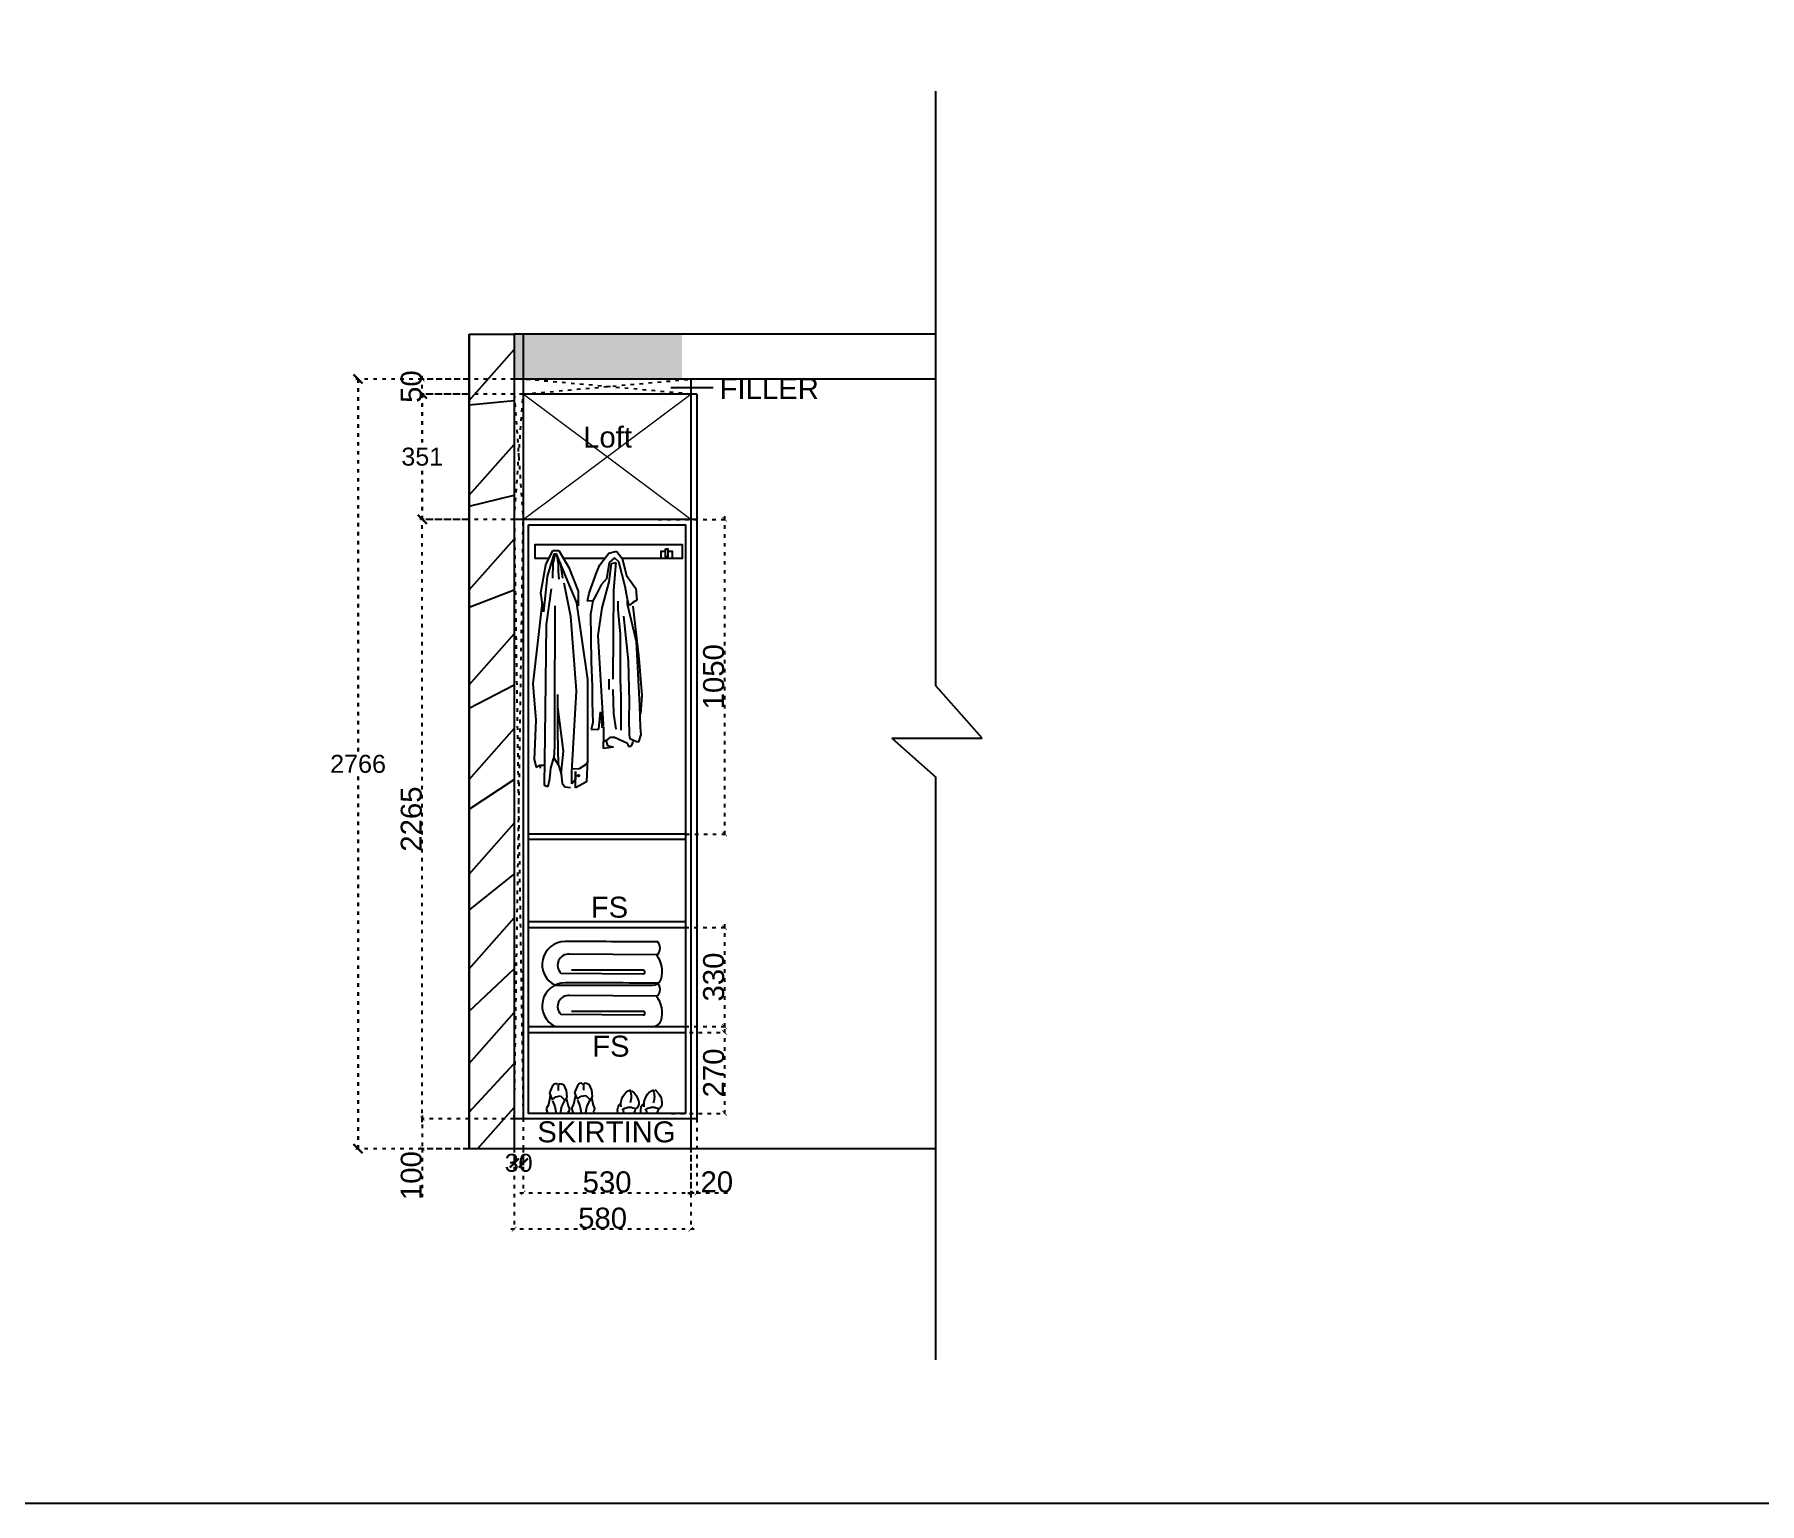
# Model space of a CAD drawing. Header units: millimetres. Extents: x 220712 to 1505573, y -354410 to 241923.
# Drawn here: x 247955 to 253713, y 105454 to 110356 of the extents above; entities that cross this region are included whole.
import ezdxf

# ---------------------------------------------------------------- set-up
doc = ezdxf.new("R2010")
doc.units = ezdxf.units.MM
doc.header["$MEASUREMENT"] = 0
doc.linetypes.add('ACAD_ISO03W100', pattern=[30, 12, -18])
doc.layers.add('Walls', color=253, linetype='Continuous')
doc.styles.get("Standard").update_dxf_attribs({"font": 'arial.ttf'})
doc.dimstyles.new('ISO-25', dxfattribs={"dimtxt": 70, "dimasz": 15, "dimexe": 1.25, "dimexo": 0.625, "dimtad": 1, "dimdec": 0, "dimtxsty": 'Standard', "dimblk": 'ARCHTICK', "dimcen": 0, "dimdle": 11, "dimclrd": 1, "dimclre": 1, "dimclrt": 1, "dimadec": 0, "dimazin": 0, "dimtfac": 1, "dimtdec": 0, "dimtmove": 0, "dimatfit": 3, "dimfxl": 1, "dimarcsym": 0})
doc.dimstyles.get("Standard").update_dxf_attribs({"dimtxt": 60, "dimasz": 30, "dimexe": 7.75, "dimexo": 8.13, "dimgap": 0.63, "dimtad": 0, "dimtih": 1, "dimtoh": 1, "dimdec": 0, "dimzin": 0, "dimtxsty": 'Standard', "dimblk": 'OBLIQUE', "dimcen": 2.25, "dimclrd": 1, "dimclre": 1, "dimclrt": 1, "dimadec": 0, "dimazin": 0, "dimtfac": 1, "dimtdec": 0, "dimtofl": 0, "dimtmove": 0, "dimatfit": 3, "dimfxl": 1, "dimtolj": 1, "dimtzin": 0, "dimlwd": 30, "dimarcsym": 0})

# ---------------------------------------------------------------- blocks, each defined once
blk = doc.blocks.new('_ArchTick')
at = {"color": 0, "linetype": 'ByBlock', "const_width": 0.15}
blk.add_lwpolyline([(-0.5, -0.5), (0.5, 0.5)], dxfattribs=at)
blk = doc.blocks.new('*D1153')
at = {"color": 1, "linetype": 'ACAD_ISO03W100', "lineweight": -2, "transparency": 16777216}
for p, q in [((249249.7996245876, 106749.1189186574), (249249.7996245876, 106638.118918717)), ((249556.0620857714, 106738.1189186574), (249248.5496245876, 106738.1189186574)), ((249556.0620857714, 106638.118918717), (249248.5496245876, 106638.118918717)), ((249249.7996245876, 106638.118918717), (249249.7996245876, 106474.0380865205))]:
    blk.add_line(p, q, dxfattribs=at)
at = {"layer": 'Defpoints', "color": 0, "linetype": 'ACAD_ISO03W100', "transparency": 16777216}
for p in [(249556.6870857714, 106738.1189186574), (249249.7996245876, 106638.118918717), (249556.6870857714, 106638.118918717)]:
    blk.add_point(p, dxfattribs=at)
at = {"color": 1, "linetype": 'ACAD_ISO03W100', "lineweight": -2, "transparency": 16777216, "xscale": 15, "yscale": 15, "zscale": 15}
for p, rotation in [((249249.7996245876, 106738.1189186574), 90), ((249249.7996245876, 106638.118918717), 270)]:
    blk.add_blockref('_ArchTick', p, dxfattribs=dict(at, rotation=rotation))
at = {"color": 1, "linetype": 'ACAD_ISO03W100', "transparency": 16777216, "insert": (249213.434515447, 106548.5785026186), "char_height": 70, "attachment_point": 5, "rotation": 90}
blk.add_mtext('100', dxfattribs=at)
blk = doc.blocks.new('*D1154')
at = {"color": 1, "linetype": 'ACAD_ISO03W100', "lineweight": -2, "transparency": 16777216}
for p, q in [((249586.0620857714, 108738.1189186574), (249248.549626495, 108738.1189186574)), ((249249.799626495, 106727.1189186574), (249249.799626495, 108749.1189186574)), ((249556.0620857714, 106738.1189186574), (249248.549626495, 106738.1189186574))]:
    blk.add_line(p, q, dxfattribs=at)
at = {"layer": 'Defpoints', "color": 0, "linetype": 'ACAD_ISO03W100', "transparency": 16777216}
for p in [(249249.799626495, 108738.1189186574), (249586.6870857714, 108738.1189186574), (249556.6870857714, 106738.1189186574)]:
    blk.add_point(p, dxfattribs=at)
at = {"color": 1, "linetype": 'ACAD_ISO03W100', "lineweight": -2, "transparency": 16777216, "xscale": 15, "yscale": 15, "zscale": 15}
for p, rotation in [((249249.799626495, 108738.1189186574), 90), ((249249.799626495, 106738.1189186574), 270)]:
    blk.add_blockref('_ArchTick', p, dxfattribs=dict(at, rotation=rotation))
at = {"color": 1, "linetype": 'ACAD_ISO03W100', "transparency": 16777216, "insert": (249213.4345173545, 107738.1189186573), "char_height": 70, "attachment_point": 5, "rotation": 90}
blk.add_mtext('2265', dxfattribs=at)
blk = doc.blocks.new('*D1141')
at = {"color": 1, "linetype": 'ACAD_ISO03W100', "lineweight": -2, "transparency": 16777216}
for p, q in [((249556.0620860098, 109206.1189186574), (249248.5496286401, 109206.1189186574)), ((249249.7996286401, 109145.1189186574), (249249.7996286401, 109217.1189186574)), ((249556.0620860098, 109156.1189186574), (249248.5496286401, 109156.1189186574))]:
    blk.add_line(p, q, dxfattribs=at)
at = {"layer": 'Defpoints', "color": 0, "linetype": 'ACAD_ISO03W100', "transparency": 16777216}
for p in [(249249.7996286401, 109206.1189186574), (249556.6870860098, 109206.1189186574), (249556.6870860098, 109156.1189186574)]:
    blk.add_point(p, dxfattribs=at)
at = {"color": 1, "linetype": 'ACAD_ISO03W100', "lineweight": -2, "transparency": 16777216, "xscale": 15, "yscale": 15, "zscale": 15}
for p, rotation in [((249249.7996286401, 109206.1189186574), 90), ((249249.7996286401, 109156.1189186574), 270)]:
    blk.add_blockref('_ArchTick', p, dxfattribs=dict(at, rotation=rotation))
at = {"color": 1, "linetype": 'ACAD_ISO03W100', "transparency": 16777216, "insert": (249213.4345194996, 109181.1189186573), "char_height": 70, "attachment_point": 5, "rotation": 90}
blk.add_mtext('50', dxfattribs=at)
blk = doc.blocks.new('*D1142')
at = {"color": 1, "linetype": 'ACAD_ISO03W100', "lineweight": -2, "transparency": 16777216}
for p, q in [((250146.6870855329, 106737.4939187765), (250146.6870855329, 106489.5897153616)), ((249586.6870857713, 106637.4939187169), (249586.6870857713, 106489.5897153616)), ((249575.6870857713, 106490.8397153616), (250157.6870855329, 106490.8397153616))]:
    blk.add_line(p, q, dxfattribs=at)
at = {"layer": 'Defpoints', "color": 0, "linetype": 'ACAD_ISO03W100', "transparency": 16777216}
for p in [(250146.6870855329, 106738.1189187765), (249586.6870857713, 106638.1189187169), (250146.6870855329, 106490.8397153616)]:
    blk.add_point(p, dxfattribs=at)
at = {"color": 1, "linetype": 'ACAD_ISO03W100', "lineweight": -2, "transparency": 16777216, "xscale": 15, "yscale": 15, "zscale": 15, "rotation": 180}
blk.add_blockref('_ArchTick', (249586.6870857713, 106490.8397153616), dxfattribs=at)
at = {"color": 1, "linetype": 'ACAD_ISO03W100', "lineweight": -2, "transparency": 16777216, "xscale": 15, "yscale": 15, "zscale": 15}
blk.add_blockref('_ArchTick', (250146.6870855329, 106490.8397153616), dxfattribs=at)
at = {"color": 1, "linetype": 'ACAD_ISO03W100', "transparency": 16777216, "insert": (249866.6870856521, 106527.2286989905), "char_height": 70, "attachment_point": 5}
blk.add_mtext('530', dxfattribs=at)
blk = doc.blocks.new('*D1143')
at = {"color": 1, "linetype": 'ACAD_ISO03W100', "lineweight": -2, "transparency": 16777216}
for p, q in [((250146.6870857713, 106737.4939186573), (250146.6870857713, 106489.5897153616)), ((250166.6870860097, 106737.4939186573), (250166.6870860097, 106489.5897153616)), ((250135.6870857713, 106490.8397153616), (250166.6870860097, 106490.8397153616)), ((250166.6870860097, 106490.8397153616), (250284.1649168419, 106490.8397153616))]:
    blk.add_line(p, q, dxfattribs=at)
at = {"layer": 'Defpoints', "color": 0, "linetype": 'ACAD_ISO03W100', "transparency": 16777216}
for p in [(250146.6870857713, 106738.1189186573), (250166.6870860097, 106738.1189186573), (250166.6870860097, 106490.8397153616)]:
    blk.add_point(p, dxfattribs=at)
at = {"color": 1, "linetype": 'ACAD_ISO03W100', "lineweight": -2, "transparency": 16777216, "xscale": 15, "yscale": 15, "zscale": 15, "rotation": 180}
blk.add_blockref('_ArchTick', (250146.6870857713, 106490.8397153616), dxfattribs=at)
at = {"color": 1, "linetype": 'ACAD_ISO03W100', "lineweight": -2, "transparency": 16777216, "xscale": 15, "yscale": 15, "zscale": 15}
blk.add_blockref('_ArchTick', (250166.6870860097, 106490.8397153616), dxfattribs=at)
at = {"color": 1, "linetype": 'ACAD_ISO03W100', "transparency": 16777216, "insert": (250232.9260014258, 106527.2048245021), "char_height": 70, "attachment_point": 5}
blk.add_mtext('20', dxfattribs=at)
blk = doc.blocks.new('*D1144')
at = {"color": 1, "linetype": 'ACAD_ISO03W100', "lineweight": -2, "transparency": 16777216}
for p, q in [((249556.6870857713, 106637.4939187169), (249556.6870857713, 106368.6256160736)), ((250146.6870855329, 106637.4939187169), (250146.6870855329, 106368.6256160736)), ((250157.6870855329, 106369.8756160736), (249545.6870857713, 106369.8756160736))]:
    blk.add_line(p, q, dxfattribs=at)
at = {"layer": 'Defpoints', "color": 0, "linetype": 'ACAD_ISO03W100', "transparency": 16777216}
for p in [(249556.6870857713, 106638.1189187169), (250146.6870855329, 106638.1189187169), (249556.6870857713, 106369.8756160736)]:
    blk.add_point(p, dxfattribs=at)
at = {"color": 1, "linetype": 'ACAD_ISO03W100', "lineweight": -2, "transparency": 16777216, "xscale": 15, "yscale": 15, "zscale": 15, "rotation": 180}
blk.add_blockref('_ArchTick', (249556.6870857713, 106369.8756160736), dxfattribs=at)
at = {"color": 1, "linetype": 'ACAD_ISO03W100', "lineweight": -2, "transparency": 16777216, "xscale": 15, "yscale": 15, "zscale": 15}
blk.add_blockref('_ArchTick', (250146.6870855329, 106369.8756160736), dxfattribs=at)
at = {"color": 1, "linetype": 'ACAD_ISO03W100', "transparency": 16777216, "insert": (249851.6870856521, 106406.2407252141), "char_height": 70, "attachment_point": 5}
blk.add_mtext('580', dxfattribs=at)
blk = doc.blocks.new('*D1145')
at = {"color": 1, "linetype": 'ACAD_ISO03W100', "lineweight": -2, "transparency": 16777216}
for p, q in [((250037.4654144286, 108738.1189186574), (250260.2153805756, 108738.1189186574)), ((250258.9653805756, 108749.1189186574), (250258.9653805756, 107677.1189186574)), ((250129.312085533, 107688.1189186574), (250260.2153805756, 107688.1189186574))]:
    blk.add_line(p, q, dxfattribs=at)
at = {"layer": 'Defpoints', "color": 0, "linetype": 'ACAD_ISO03W100', "transparency": 16777216}
for p in [(250036.8404144286, 108738.1189186574), (250128.687085533, 107688.1189186574), (250258.9653805756, 107688.1189186574)]:
    blk.add_point(p, dxfattribs=at)
at = {"color": 1, "linetype": 'ACAD_ISO03W100', "lineweight": -2, "transparency": 16777216, "xscale": 15, "yscale": 15, "zscale": 15}
for p, rotation in [((250258.9653805756, 108738.1189186574), 90), ((250258.9653805756, 107688.1189186574), 270)]:
    blk.add_blockref('_ArchTick', p, dxfattribs=dict(at, rotation=rotation))
at = {"color": 1, "linetype": 'ACAD_ISO03W100', "transparency": 16777216, "insert": (250222.600271435, 108213.1189186573), "char_height": 70, "attachment_point": 5, "rotation": 90}
blk.add_mtext('1050', dxfattribs=at)
blk = doc.blocks.new('*D1155')
at = {"color": 1, "linetype": 'ACAD_ISO03W100', "lineweight": -2, "transparency": 16777216}
for p, q in [((250258.9653796212, 107387.2155031562), (250258.9653796212, 107034.9243953825)), ((250037.4654144286, 107376.2155031562), (250260.2153796212, 107376.2155031562)), ((250037.4654144286, 107045.9243953825), (250260.2153796212, 107045.9243953825))]:
    blk.add_line(p, q, dxfattribs=at)
at = {"layer": 'Defpoints', "color": 0, "linetype": 'ACAD_ISO03W100', "transparency": 16777216}
for p in [(250036.8404144286, 107376.2155031562), (250036.8404144286, 107045.9243953825), (250258.9653796212, 107045.9243953825)]:
    blk.add_point(p, dxfattribs=at)
at = {"color": 1, "linetype": 'ACAD_ISO03W100', "lineweight": -2, "transparency": 16777216, "xscale": 15, "yscale": 15, "zscale": 15}
for p, rotation in [((250258.9653796212, 107376.2155031562), 90), ((250258.9653796212, 107045.9243953825), 270)]:
    blk.add_blockref('_ArchTick', p, dxfattribs=dict(at, rotation=rotation))
at = {"color": 1, "linetype": 'ACAD_ISO03W100', "transparency": 16777216, "insert": (250222.5763959922, 107211.0699492693), "char_height": 70, "attachment_point": 5, "rotation": 90}
blk.add_mtext('330', dxfattribs=at)
blk = doc.blocks.new('*D1156')
at = {"color": 1, "linetype": 'ACAD_ISO03W100', "lineweight": -2, "transparency": 16777216}
for p, q in [((250081.8685320853, 107025.9243969918), (250260.2153805749, 107025.9243969918)), ((250258.9653805749, 107036.9243969918), (250258.9653805749, 106745.1189187766)), ((250081.8685320853, 106756.1189187766), (250260.2153805749, 106756.1189187766))]:
    blk.add_line(p, q, dxfattribs=at)
at = {"layer": 'Defpoints', "color": 0, "linetype": 'ACAD_ISO03W100', "transparency": 16777216}
for p in [(250081.2435320853, 107025.9243969918), (250081.2435320853, 106756.1189187766), (250258.9653805749, 106756.1189187766)]:
    blk.add_point(p, dxfattribs=at)
at = {"color": 1, "linetype": 'ACAD_ISO03W100', "lineweight": -2, "transparency": 16777216, "xscale": 15, "yscale": 15, "zscale": 15}
for p, rotation in [((250258.9653805749, 107025.9243969918), 90), ((250258.9653805749, 106756.1189187766), 270)]:
    blk.add_blockref('_ArchTick', p, dxfattribs=dict(at, rotation=rotation))
at = {"color": 1, "linetype": 'ACAD_ISO03W100', "transparency": 16777216, "insert": (250222.6002714343, 106891.0216578841), "char_height": 70, "attachment_point": 5, "rotation": 90}
blk.add_mtext('270', dxfattribs=at)
blk = doc.blocks.new('_Oblique')
at = {"color": 0, "linetype": 'ByBlock', "lineweight": -2}
blk.add_line((-0.5, -0.5), (0.5, 0.5), dxfattribs=at)
blk = doc.blocks.new('*D1147')
at = {"layer": 'Defpoints', "color": 0, "linetype": 'ACAD_ISO03W100', "transparency": 16777216}
for p in [(249406.6870857715, 109206.1189186574), (249035.4795361528, 106638.118918717), (249406.6870857715, 106638.118918717)]:
    blk.add_point(p, dxfattribs=at)
at = {"layer": 'Walls', "color": 1, "linetype": 'ACAD_ISO03W100', "lineweight": -2, "transparency": 16777216}
for p, q in [((249398.5570857715, 109206.1189186574), (249027.7295361528, 109206.1189186574)), ((249398.5570857715, 106638.118918717), (249027.7295361528, 106638.118918717))]:
    blk.add_line(p, q, dxfattribs=at)
at = {"layer": 'Walls', "color": 1, "linetype": 'ACAD_ISO03W100', "lineweight": 30, "transparency": 16777216}
for p, q in [((249035.4795361528, 109206.1189186574), (249035.4795361528, 107953.3832979505)), ((249035.4795361528, 106638.118918717), (249035.4795361528, 107890.8545394239))]:
    blk.add_line(p, q, dxfattribs=at)
at = {"layer": 'Walls', "color": 1, "linetype": 'ACAD_ISO03W100', "lineweight": 30, "transparency": 16777216, "xscale": 30, "yscale": 30, "zscale": 30}
for p, rotation in [((249035.4795361528, 109206.1189186574), 90), ((249035.4795361528, 106638.118918717), 270)]:
    blk.add_blockref('_Oblique', p, dxfattribs=dict(at, rotation=rotation))
at = {"layer": 'Walls', "color": 1, "linetype": 'ACAD_ISO03W100', "transparency": 16777216, "insert": (249035.4795361528, 107922.1189186871), "char_height": 60, "attachment_point": 5}
blk.add_mtext('\\A1;2766', dxfattribs=at)
blk = doc.blocks.new('*D1149')
at = {"layer": 'Defpoints', "color": 0, "linetype": 'ACAD_ISO03W100', "transparency": 16777216}
for p in [(249249.799628641, 109156.1189186574), (249402.3058561331, 109156.1189186574), (249402.3058561331, 108738.1189186574)]:
    blk.add_point(p, dxfattribs=at)
at = {"layer": 'Walls', "color": 1, "linetype": 'ACAD_ISO03W100', "lineweight": -2, "transparency": 16777216}
for p, q in [((249394.175856133, 109156.1189186574), (249242.049628641, 109156.1189186574)), ((249394.175856133, 108738.1189186574), (249242.049628641, 108738.1189186574))]:
    blk.add_line(p, q, dxfattribs=at)
at = {"layer": 'Walls', "color": 1, "linetype": 'ACAD_ISO03W100', "lineweight": 30, "transparency": 16777216}
for p, q in [((249249.799628641, 109156.1189186574), (249249.799628641, 108978.4037617679)), ((249249.799628641, 108738.1189186574), (249249.799628641, 108915.8340755469))]:
    blk.add_line(p, q, dxfattribs=at)
at = {"layer": 'Walls', "color": 1, "linetype": 'ACAD_ISO03W100', "lineweight": 30, "transparency": 16777216, "xscale": 30, "yscale": 30, "zscale": 30}
for p, rotation in [((249249.799628641, 109156.1189186574), 90), ((249249.799628641, 108738.1189186574), 270)]:
    blk.add_blockref('_Oblique', p, dxfattribs=dict(at, rotation=rotation))
at = {"layer": 'Walls', "color": 1, "linetype": 'ACAD_ISO03W100', "transparency": 16777216, "insert": (249249.799628641, 108947.1189186573), "char_height": 60, "attachment_point": 5}
blk.add_mtext('\\A1;351', dxfattribs=at)
blk = doc.blocks.new('*D1158')
at = {"layer": 'Defpoints', "color": 0, "linetype": 'ACAD_ISO03W100', "transparency": 16777216}
for p in [(249556.6870857713, 106838.1189185977), (249586.6870857713, 106838.1189185977), (249556.6870857713, 106590.839715302)]:
    blk.add_point(p, dxfattribs=at)
at = {"layer": 'Walls', "color": 1, "linetype": 'ACAD_ISO03W100', "lineweight": -2, "transparency": 16777216}
for p, q in [((249556.6870857713, 106829.9889185977), (249556.6870857713, 106583.089715302)), ((249586.6870857713, 106829.9889185977), (249586.6870857713, 106583.089715302))]:
    blk.add_line(p, q, dxfattribs=at)
at = {"layer": 'Walls', "color": 1, "linetype": 'ACAD_ISO03W100', "lineweight": 30, "transparency": 16777216}
blk.add_line((249586.6870857713, 106590.839715302), (249556.6870857713, 106590.839715302), dxfattribs=at)
at = {"layer": 'Walls', "color": 1, "linetype": 'ACAD_ISO03W100', "lineweight": 30, "transparency": 16777216, "xscale": 30, "yscale": 30, "zscale": 30, "rotation": 180}
blk.add_blockref('_Oblique', (249556.6870857713, 106590.839715302), dxfattribs=at)
at = {"layer": 'Walls', "color": 1, "linetype": 'ACAD_ISO03W100', "lineweight": 30, "transparency": 16777216, "xscale": 30, "yscale": 30, "zscale": 30}
blk.add_blockref('_Oblique', (249586.6870857713, 106590.839715302), dxfattribs=at)
at = {"layer": 'Walls', "color": 1, "linetype": 'ACAD_ISO03W100', "transparency": 16777216, "insert": (249571.6870857713, 106590.839715302), "char_height": 60, "attachment_point": 5}
blk.add_mtext('\\A1;30', dxfattribs=at)

msp = doc.modelspace()

# ---------------------------------------------------------------- hatches: boundary and pattern name
at = {"true_color": 0xc7c8ca}
h = msp.add_hatch(dxfattribs=at)
h.set_pattern_fill('ANSI32', color=9, scale=25)
h.set_pattern_definition([(45, (-1976289836.003138, -301606246.6783948), (-168.3798022700466, 168.3798022700466), []), (45, (-1976289723.749888, -301606246.6783948), (-168.3798022700466, 168.3798022700466), [])])
h.paths.add_polyline_path([(249556.6870857713, 109356.1189186574), (249406.6870857713, 109356.1189186574), (249406.6870857713, 106638.1189187169), (249556.6870857713, 106638.1189187169)])
at = {"layer": 'Walls', "linetype": 'ACAD_ISO03W100', "true_color": 0xc7c8ca}
h = msp.add_hatch(dxfattribs=at)
h.set_pattern_fill('AR-CONC', color=9, scale=10)
h.set_pattern_definition([(49.99999999999999, (-142260.9559616842, -2109.140800644353), (71.72601826007535, -6.275213498259511), [7.5, -82.5]), (355, (-142260.9559616842, -2109.140800644353), (-13.8751333613, 75.21921337000119), [6, -66]), (100.45144446, (-142254.9787935842, -2109.663735044349), (57.8508846727112, 68.94399909686294), [6.374019199999995, -70.11421119999993]), (46.18420000000001, (-142260.9559616842, -2089.140800644353), (106.7241330671572, -16.55192807930765), [11.25, -123.75]), (96.63563549, (-142252.0622871842, -2090.520131344354), (93.46619456742283, 97.41186007745505), [9.5610342, -105.171376]), (351.1841639899999, (-142260.9559616842, -2089.140800644353), (93.46619450547732, 97.41186002699902), [9, -99.0000001]), (21, (-142250.9559616842, -2094.140800644353), (59.69070521184616, -40.26188906653388), [7.5, -82.5]), (326.0000000000001, (-142250.9559616842, -2094.140800644353), (24.33153319215817, 72.5150045046853), [6, -66]), (71.45144474, (-142245.9817362842, -2097.495958044354), (84.02223767299711, 32.25311528063538), [6.374019000000001, -70.1142112]), (37.50000000000001, (-142260.9559616842, -2109.140800644353), (1.215985531729067, 33.28938538313115), [0, -65.19999999999999, 0, -67, 0, -66.25]), (7.499999999999999, (-142260.9559616842, -2109.140800644353), (26.30695374421486, 39.44117118823603), [0, -38.2, 0, -63.7, 0, -25.25]), (327.5, (-142283.2559616842, -2109.140800644353), (53.3822436172409, -2.255487173437976), [0, -25, 0, -78, 0, -103.5]), (317.5, (-142293.2559616842, -2109.140800644353), (58.31861693423862, 10.01049823323177), [0, -32.5, 0, -51.8, 0, -73.5])])
h.paths.add_polyline_path([(246588.8035453329, 109356.1189186573), (246028.8035453329, 109356.1189186573), (246028.8035453329, 109206.1189186573), (246588.8035453329, 109206.1189186573)])
h.paths.add_polyline_path([(250116.6870860097, 109356.1189186573), (249556.6870857713, 109356.1189186573), (249556.6870857713, 109206.1189186573), (250116.6870860097, 109206.1189186573)])

# ---------------------------------------------------------------- linework, layer by layer
at = {"color": 18, "true_color": 0x000000}
for p, q in [((250964.1952229974, 108182.3291257024), (250964.1952229974, 110166.9141811132)), ((249406.6870857714, 109356.1189186574), (249406.6870857713, 106638.1189187169)), ((249556.6870857713, 109356.1189186574), (249556.6870857713, 106638.1189187169)), ((250136.6870860097, 109356.1189186573), (249556.6870860097, 109356.1189186573)), ((250964.1952232358, 109356.1189186573), (249556.6870860097, 109356.1189186573)), ((249586.6870857713, 109356.1189186573), (249586.6870857713, 106738.1189186573)), ((250964.1952229974, 109206.1189186573), (249556.6870860097, 109206.1189186573)), ((250146.6870860095, 109206.1189186573), (250146.6870860097, 106638.1189187169)), ((250166.6870860097, 109156.1189186573), (249586.6870860097, 109156.1189186573)), ((250166.6870857837, 109156.1189186573), (250166.6870860097, 106738.1189187169)), ((250166.6870857713, 108738.1189186573), (249556.6870857713, 108738.1189186574)), ((249662.6311303613, 108586.3344225883), (249685.376258516, 108634.6358490586)), ((249688.9573458669, 108622.00555861), (249666.5626658437, 108547.9798811078)), ((249685.376258516, 108634.6358490586), (249705.2782429692, 108634.6358490586)), ((249693.2640160558, 108622.86632514), (249685.5530523297, 108590.1385848522)), ((249697.5706862447, 108623.7270917296), (249688.9573458669, 108622.00555861)), ((249697.5706862447, 108623.7270917296), (249703.9054509637, 108590.872191906)), ((249742.2390676973, 108515.302924037), (249697.5706862447, 108623.7270917296)), ((249705.2782429692, 108634.6358490586), (249739.3959471223, 108577.8106473684)), ((249709.8799883363, 108593.8485563397), (249717.8532821176, 108541.7202908397)), ((249842.5901674268, 108586.6220500469), (249872.0752536294, 108625.9095024467)), ((249874.0409399507, 108594.4795405269), (249864.2125779626, 108539.4770928025)), ((249872.0752536294, 108625.9095024467), (249897.6290136811, 108631.8026275039)), ((249891.732001209, 108610.1945214868), (249874.0409399507, 108594.4795405269)), ((249881.9036389825, 108590.5507953167), (249895.6633507249, 108594.4795405269)), ((249895.6633507249, 108594.4795405269), (249887.8006516931, 108502.1540058851)), ((249905.491712713, 108596.4439203739), (249891.732001209, 108610.1945214868)), ((249897.6290136811, 108631.8026275039), (249917.2857378957, 108607.2225529552)), ((249927.1141232488, 108513.9402415752), (249905.491712713, 108596.4439203739)), ((249917.2857378957, 108607.2225529552), (249931.0454727647, 108551.2633285522)), ((249645.5722898481, 108492.5728519559), (249662.6311303613, 108586.3344225883)), ((249666.5626658437, 108547.9798811078), (249654.5040079591, 108429.194501996)), ((249685.5530523297, 108590.1385848522), (249684.8189693925, 108542.4538978338)), ((249703.9054509637, 108590.872191906), (249703.9054509637, 108564.4622237682)), ((249703.9054509637, 108564.4622237682), (249705.3736633298, 108538.7858483195)), ((249739.3959471223, 108577.8106473684), (249770.6704839704, 108498.2553735971)), ((249807.208045387, 108492.3321499825), (249832.7617820737, 108563.0495786667)), ((249832.7617820737, 108563.0495786667), (249842.5901674268, 108586.6220500469)), ((249864.2125779626, 108539.4770928025), (249846.5215169427, 108519.8333666325)), ((249874.0409399507, 108529.6552369595), (249881.9036389825, 108590.5507953167)), ((249931.0454727647, 108551.2633285522), (249962.4962452886, 108508.0471309423)), ((249654.5040079591, 108429.194501996), (249645.5722898481, 108492.5728519559)), ((249680.3440057275, 108506.6632312536), (249663.1173483369, 108387.8778521419)), ((249745.8053640363, 108413.7007619143), (249723.4106840131, 108525.6000375152)), ((249770.6704839704, 108449.9539471269), (249742.2390676973, 108515.302924037)), ((249770.6704839704, 108498.2553735971), (249770.6704839704, 108449.9539471269)), ((249801.3110095498, 108464.8309189081), (249807.208045387, 108492.3321499825)), ((249830.7961188791, 108488.4034047723), (249819.0020705697, 108466.7952987552)), ((249846.5215169427, 108519.8333666325), (249830.7961188791, 108488.4034047723)), ((249850.4528430936, 108443.2228273153), (249874.0409399507, 108529.6552369595)), ((249887.8006516931, 108502.1540058851), (249885.8349653718, 108205.5336901546)), ((249934.9767989156, 108470.7240439653), (249927.1141232488, 108513.9402415752)), ((249962.4962452886, 108508.0471309423), (249966.4275948045, 108468.7596641779)), ((249650.0381490228, 108460.8836770058), (249618.3280111787, 108189.9022107124)), ((249692.4026867387, 108449.8528269529), (249690.6800047395, 108090.0536378026)), ((249763.6309830186, 108466.134083271), (249800.9307004449, 108203.6744320989)), ((249819.0020705697, 108466.7952987552), (249801.3110095498, 108464.8309189081)), ((249813.1050578592, 108433.4009570479), (249811.1393949029, 108421.6147213578)), ((249811.1393949029, 108421.6147213578), (249813.1050578592, 108264.4648830891)), ((249819.0020705697, 108466.7952987552), (249813.1050578592, 108433.4009570479)), ((249836.6931315896, 108350.8972926736), (249850.4528430936, 108443.2228273153)), ((249903.5260263917, 108437.3297022581), (249903.5260263917, 108464.8309189081)), ((249911.3887254235, 108354.8260379434), (249903.5260263917, 108437.3297022581)), ((249940.8738347528, 108451.0803177953), (249934.9767989156, 108470.7240439653)), ((249934.9767989156, 108455.0090630651), (249934.9767989156, 108466.7952987552)), ((249964.4619084832, 108329.2891867161), (249934.9767989156, 108455.0090630651)), ((249952.6678599355, 108460.9021736979), (249940.8738347528, 108451.0803177953)), ((249966.4275948045, 108468.7596641779), (249952.6678599355, 108460.9021736979)), ((249952.6678599355, 108449.1159380078), (249972.3246072766, 108274.2867389917)), ((249663.1173483369, 108387.8778521419), (249659.6720074651, 108102.1043261886)), ((249764.7546802995, 108165.8008340001), (249745.8053640363, 108413.7007619143)), ((249921.2170874116, 108415.7215963006), (249936.9424852369, 108266.4292485118)), ((249854.3841926095, 108054.2769625187), (249836.6931315896, 108350.8972926736)), ((249911.3887254235, 108262.5005033016), (249911.3887254235, 108354.8260379434)), ((249976.2559567926, 108117.136900723), (249964.4619084832, 108329.2891867161)), ((249813.1050578592, 108264.4648830891), (249817.0364073751, 108179.9968389273)), ((249911.3887254235, 108203.5693103075), (249911.3887254235, 108262.5005033016)), ((249936.9424852369, 108266.4292485118), (249940.8738347528, 108128.9231364131)), ((249972.3246072766, 108274.2867389917), (249982.1529695031, 108150.5312424302)), ((249618.3280111787, 108189.9022107124), (249628.6640101907, 108067.6737798452)), ((249800.9307004449, 108203.6744320989), (249800.9307004449, 107938.5592310429)), ((249872.1940402028, 108205.5336901546), (249872.1940402028, 108170.1749686003)), ((249913.3544117448, 108148.5668770075), (249911.3887254235, 108203.5693103075)), ((249702.7386857507, 108112.4334814548), (249702.7386857507, 108153.7501456738)), ((249702.7386857507, 108029.8001817465), (249702.7386857507, 108153.7501456738)), ((249749.2506817815, 107895.5210481286), (249764.7546802995, 108165.8008340001)), ((249817.0364073751, 108179.9968389273), (249817.0364073751, 108126.9587709904)), ((249885.8349653718, 108170.1749686003), (249887.8006516931, 108089.635684073)), ((249913.3544117448, 108034.6332363486), (249913.3544117448, 108148.5668770075)), ((249982.1529695031, 108150.5312424302), (249978.2216199872, 108089.635684073)), ((251118.449293041, 108007.6825090647), (250964.1952229974, 108182.3291262388)), ((249659.6720074651, 108102.1043261886), (249656.2266665933, 107850.761346519)), ((249690.6800047395, 108090.0536378026), (249690.6800047395, 107981.5974140167)), ((249721.6880251405, 107964.3821408153), (249702.7386857507, 108112.4334814548)), ((249817.0364073751, 108126.9587709904), (249819.0020705697, 108060.1700875759)), ((249838.6588179109, 108038.5619816184), (249844.5558306215, 108095.5287947059)), ((249844.5558306215, 108095.5287947059), (249850.4528430936, 108042.4907268286)), ((249887.8006516931, 108089.635684073), (249895.6633507249, 108038.5619816184)), ((249940.8738347528, 108128.9231364131), (249938.9081484315, 108071.9563233256)), ((249978.2216199872, 108044.455106616), (249976.2559567926, 108117.136900723)), ((249628.6640101907, 108067.6737798452), (249623.4960106847, 107936.8376979828)), ((249704.4613446233, 107917.9009061456), (249702.7386857507, 108029.8001817465)), ((249819.0020705697, 108060.1700875759), (249813.1050578592, 108036.5976161957)), ((249813.1050578592, 108036.5976161957), (249838.6588179109, 108038.5619816184)), ((249850.4528430936, 108042.4907268286), (249854.3841926095, 108054.2769625187)), ((249854.3841926095, 108046.4194720387), (249854.3841926095, 107997.3101494312)), ((249938.9081484315, 108071.9563233256), (249940.8738347528, 108018.9182553887)), ((249940.8738347528, 108018.9182553887), (249942.8394979474, 108007.1320196986)), ((249972.3246072766, 107995.3457840085), (249980.1873063085, 108020.8826208115)), ((249980.1873063085, 108020.8826208115), (249978.2216199872, 108044.455106616)), ((249690.6800047395, 107981.5974140167), (249688.9573458669, 107942.0022827983)), ((249713.0746850011, 107888.6349446177), (249721.6880251405, 107964.3821408153)), ((249854.3841926095, 107997.3101494312), (249870.1095906732, 108005.1676399112)), ((249854.3841926095, 107973.7376779914), (249854.3841926095, 107997.3101494312)), ((249887.8006516931, 107977.6664232612), (249854.3841926095, 107973.7376779914)), ((249862.2468916413, 108001.2388946414), (249868.1439041135, 107983.5595338941)), ((249868.1439041135, 107983.5595338941), (249887.8006516931, 107977.6664232612)), ((249870.1095906732, 108005.1676399112), (249877.972289705, 108011.0607649684)), ((249877.972289705, 108011.0607649684), (249891.732001209, 108011.0607649684)), ((249891.732001209, 108011.0607649684), (249934.9767989156, 107991.4170387387)), ((249934.9767989156, 107991.4170387387), (249936.9424852369, 107981.5951684713)), ((249936.9424852369, 107981.5951684713), (249946.7708474633, 107981.5951684713)), ((249942.8394979474, 108007.1320196986), (249964.4619084832, 107997.3101494312)), ((249946.7708474633, 107981.5951684713), (249952.6678599355, 107991.4170387387)), ((249952.6678599355, 107991.4170387387), (249952.6678599355, 107997.3101494312)), ((249964.4619084832, 107997.3101494312), (249972.3246072766, 107995.3457840085)), ((250817.5917376516, 108007.6825090647), (251118.449293041, 108007.6825090647)), ((250817.5917376516, 108007.6825090647), (250964.1952229974, 107877.7130916119)), ((249623.4960106847, 107936.8376979828), (249630.3866690633, 107911.0147882104)), ((249630.3866690633, 107911.0147882104), (249642.4453500745, 107917.9009061456)), ((249642.4453500745, 107917.9009061456), (249657.1442355153, 107917.6994178295)), ((249643.5033103463, 107917.6994178295), (249643.3646601674, 107907.5846733451)), ((249675.1760059831, 107873.1411901116), (249678.6213468549, 107907.571736455)), ((249678.6213468549, 107907.571736455), (249688.9573458669, 107942.0022827983)), ((249688.9573458669, 107942.0022827983), (249704.4613446233, 107917.9009061456)), ((249704.4613446233, 107917.9009061456), (249713.0746850011, 107888.6349446177)), ((249753.3075915811, 107905.5238695741), (249774.9543513295, 107906.9988133311)), ((249774.9543513295, 107906.9988133311), (249795.6171633241, 107920.2732644677)), ((249795.6171633241, 107920.2732644677), (249800.3889674184, 107926.6490145922)), ((249800.9307004449, 107938.5592310429), (249797.4853595731, 107862.8120348454)), ((249656.2266665933, 107850.761346519), (249670.0080064771, 107847.3182803988)), ((249670.0080064771, 107847.3182803988), (249675.1760059831, 107873.1411901116)), ((249713.0746850011, 107888.6349446177), (249716.5200256345, 107857.6474500299)), ((249716.5200256345, 107857.6474500299), (249725.1333428857, 107845.5967617035)), ((249725.1333428857, 107845.5967617035), (249744.0826822755, 107843.8752286434)), ((249749.2506817815, 107855.9259169698), (249749.2506817815, 107895.5210481286)), ((249761.3093627927, 107869.6981455684), (249749.2506817815, 107855.9259169698)), ((249761.3093627927, 107897.2425811887), (249761.3093627927, 107869.6981455684)), ((249761.3093627927, 107842.1537099481), (249761.3093627927, 107897.2425811887)), ((249797.4853595731, 107862.8120348454), (249761.3093627927, 107842.1537099481)), ((250964.1952229974, 105934), (250964.1952232358, 107877.7130913138)), ((250128.6870855329, 107688.1189186573), (249604.6870860097, 107688.1189186573)), ((250128.6870855329, 107670.1189186573), (249604.6870860097, 107670.1189186573)), ((249604.6870860097, 107396.2155031562), (250128.6870855329, 107396.2155031562)), ((249604.6870860097, 107376.2155031562), (250128.6870855329, 107376.2155031562)), ((250030.7254880902, 107285.4952110648), (249741.4239608285, 107287.3137581348)), ((250036.179618263, 107286.8446680903), (250030.7254880902, 107285.4952110648)), ((249712.6462987897, 107224.4307868481), (249986.8248578546, 107222.3033499122)), ((249985.4054173467, 107234.3589562178), (249748.1318634984, 107234.3589562178)), ((249694.1048647401, 107183.6571623683), (250017.9857422349, 107183.6571623683)), ((250030.7254880902, 107147.7624440193), (249741.4239608285, 107149.5809910893)), ((249985.4054173467, 107096.6261892319), (249748.1318634984, 107096.6261892319)), ((250036.179618263, 107149.1119011045), (250030.7254880902, 107147.7624440193)), ((249604.6870860097, 107045.9243970513), (250128.6870855329, 107045.9243970513)), ((249694.1048647401, 107045.9243953824), (250017.9857422349, 107045.9243953824)), ((249712.6462987897, 107086.6980198622), (249986.8248578546, 107084.5705829263)), ((249604.6870860097, 107025.9243970513), (250128.6870855329, 107025.9243970513)), ((249677.1327792642, 106815.2134923339), (249670.9041100976, 106784.3815353513)), ((249683.3614484307, 106846.0454425812), (249674.0184446809, 106824.6343667507)), ((249674.0184446809, 106824.6343667507), (249681.8042809007, 106804.0797309875)), ((249682.5828694341, 106801.5103973746), (249695.818786287, 106811.7877185941)), ((249689.5901173589, 106853.7534301281), (249683.3614484307, 106846.0454425812)), ((249697.3759535787, 106855.466316998), (249689.5901173589, 106853.7534301281)), ((249695.818786287, 106811.7877185941), (249711.390458965, 106814.3570455313)), ((249701.2688766954, 106851.1841031909), (249697.3759535787, 106855.466316998)), ((249703.6046227452, 106850.3276563883), (249703.6046227452, 106832.3423542976)), ((249704.3832112786, 106852.0405432582), (249710.6118802068, 106856.3227570653)), ((249710.6118802068, 106856.3227570653), (249721.5120510099, 106852.0405432582)), ((249711.390458965, 106814.3570455313), (249726.1835526464, 106799.7975171804)), ((249721.5120510099, 106852.0405432582), (249730.0764662263, 106832.3423542976)), ((249732.4122218129, 106810.9312717915), (249726.1835526464, 106798.0846303105)), ((249730.0764662263, 106832.3423542976), (249732.4122218129, 106810.9312717915)), ((249730.0764662263, 106807.505504787), (249736.3051353929, 106781.8122084141)), ((249761.2198113439, 106816.9263792038), (249754.9911424157, 106786.0944222212)), ((249767.4484805104, 106847.7583294511), (249758.1054767606, 106826.3472536206)), ((249758.1054767606, 106826.3472536206), (249765.8913132188, 106805.7926179171)), ((249766.6699017522, 106803.2232842445), (249779.9058186052, 106813.500605464)), ((249773.6771494386, 106855.466316998), (249767.4484805104, 106847.7583294511)), ((249781.4629858968, 106857.1792038679), (249773.6771494386, 106855.466316998)), ((249779.9058186052, 106813.500605464), (249795.4774912831, 106816.0699324012)), ((249785.3559087751, 106852.8969900608), (249781.4629858968, 106857.1792038679)), ((249787.6916548249, 106852.0405432582), (249787.6916548249, 106834.0552411675)), ((249788.4702433583, 106853.7534301281), (249794.6989125249, 106858.0356439352)), ((249794.6989125249, 106858.0356439352), (249805.5990830896, 106853.7534301281)), ((249795.4774912831, 106816.0699324012), (249810.2705852029, 106801.5104040504)), ((249805.5990830896, 106853.7534301281), (249814.163498306, 106834.0552411675)), ((249816.499254131, 106812.6441586614), (249810.2705852029, 106799.7975171804)), ((249814.163498306, 106834.0552411675), (249816.499254131, 106812.6441586614)), ((249814.163498306, 106809.2183915973), (249820.3921674726, 106783.525095284)), ((249670.9041100976, 106784.3815353513), (249663.8968526361, 106771.53489393)), ((249663.8968526361, 106771.53489393), (249667.7897757528, 106756.9753588438)), ((249684.1400367257, 106798.0846303105), (249691.9258729455, 106779.2428814769)), ((249691.9258729455, 106779.2428814769), (249696.5973750589, 106756.1189187765)), ((249714.5047935483, 106779.2428814769), (249710.6118802068, 106756.1189187765)), ((249724.6263855931, 106798.9410704374), (249714.5047935483, 106779.2428814769)), ((249737.8623024461, 106760.4011325836), (249734.7479678628, 106758.6882457137)), ((249736.3051353929, 106781.8122084141), (249740.9766370294, 106770.6784471273)), ((249740.9766370294, 106770.6784471273), (249737.8623024461, 106760.4011325836)), ((249754.9911424157, 106786.0944222212), (249747.9838847158, 106773.2477807403)), ((249747.9838847158, 106773.2477807403), (249751.8768078325, 106758.6882457137)), ((249768.2270690438, 106799.7975171804), (249776.0129052636, 106780.9557683468)), ((249776.0129052636, 106780.9557683468), (249780.6844071386, 106757.8318056464)), ((249798.5918258664, 106780.9557683468), (249794.6989125249, 106757.8318056464)), ((249808.7134176728, 106800.6539572477), (249798.5918258664, 106780.9557683468)), ((249821.9493347642, 106762.1140194535), (249818.8350001809, 106760.4011325836)), ((249820.3921674726, 106783.525095284), (249825.0636693475, 106772.3913339972)), ((249825.0636693475, 106772.3913339972), (249821.9493347642, 106762.1140194535)), ((250166.6870857713, 106738.1189186573), (249556.6870857713, 106738.1189186573)), ((250964.1952229974, 106638.1189187169), (249406.6870857713, 106638.1189187169))]:
    msp.add_line(p, q, dxfattribs=at)
at = {"color": 252, "lineweight": 0, "true_color": 0x939598}
for p, q in [((249586.6870857713, 108738.1189186573), (250146.6870857713, 109156.1189186573)), ((250146.6870857713, 108738.1189186573), (249586.6870860097, 109156.1189186573))]:
    msp.add_line(p, q, dxfattribs=at)
at = {"color": 18, "true_color": 0x000000}
for points in [[(249406.6870857713, 109356.1189186574), (249556.6870857713, 109356.1189186574), (249556.6870857713, 106638.1189187169), (249406.6870857713, 106638.1189187169)], [(249604.6870860097, 108720.1189186573), (250128.6870855329, 108720.1189186573), (250128.6870855329, 106756.1189187765), (249604.6870860097, 106756.1189187765)], [(250061.3939701554, 108639.340319097), (250069.0981546876, 108639.340319097), (250069.0981546876, 108612.8212851882), (250061.3939701554, 108612.8212851882)]]:
    msp.add_lwpolyline(points, close=True, dxfattribs=at)
for points in [[(249672.4673451421, 108607.2225529552), (249626.9702126023, 108607.2225529552), (249626.9702126023, 108653.9361121058), (250116.9303683278, 108653.9361121058), (250116.9303683278, 108607.2225529552), (249917.2857378957, 108607.2225529552)], [(249858.0507680413, 108607.2225529552), (249721.7371150491, 108607.2225529552)], [(250069.0981546876, 108631.6412382722), (250084.2954501149, 108631.6412382722), (250084.2954501149, 108608.1225584745), (250047.4866281984, 108608.1225584745), (250047.4866281984, 108631.6412382722), (250061.3939701554, 108631.6412382722)]]:
    msp.add_lwpolyline(points, dxfattribs=at)
msp.add_circle((249771.510545635, 107882.908131659), 2.949873221923554, dxfattribs=at)
for centre, radius, start, end in [((249726.1379052636, 107252.8738664985), 76.26970447918653, 89.45434159262211, 245.1656042411948), ((249794.4283894536, 77499.31921249628), 29829.89741569144, 89.53465410919584, 90.1297737051899), ((250009.5007611749, 107307.8744626045), 33.97077672051273, 321.7528068039795, 36.81907556493556), ((249738.3687261579, 107250.6855835915), 36.75537549851195, 85.23187560049564, 225.5868203680374), ((249961.6369017598, 107229.1103028655), 89.17673813765491, 343.4184403356144, 39.21873344106648), ((249986.904630327, 107228.4241088629), 6.121278753775054, 269.2533025700605, 104.1770085006734), ((249726.1379052636, 107115.1410995126), 76.26970447918653, 89.45434159262211, 245.1656042411948), ((249794.4283894536, 77361.58644545078), 29829.89741569144, 89.53465410919584, 90.1297737051899), ((250017.9857422349, 107214.8535241485), 31.19636174854823, 270, 338.9750137444585), ((250009.5007611749, 107170.1416956186), 33.97077672051273, 321.7528068039795, 36.81907556493556), ((249738.3687261579, 107112.9528166056), 36.75537549851195, 85.23187560049564, 225.5868203680374), ((249986.904630327, 107090.691341877), 6.121278753775054, 269.2533025700605, 104.1770085006734), ((249961.6369017598, 107091.3775358796), 89.17673813765491, 343.4184403356144, 39.21873344106648), ((250017.9857422349, 107077.120757103), 31.19636174854823, 270, 338.9750137444585)]:
    msp.add_arc(centre, radius, start, end, dxfattribs=at)
at = {"color": 18, "true_color": 0x000000, "extrusion": (0, 0, -1)}
for centre, major_axis, ratio, start_param, end_param in [((249959.2248839376, 106786.5430620909), (-5.150000000000001e-14, 50.85128420096841), 0.9090909090909077, 4.540453414783867, 5.980050604881255), ((249898.5760239598, 106811.794637382), (-4.89e-14, 53.61464020834613), 0.9090909090909081, 1.181051240159174, 1.960541413430618), ((249920.4123753545, 106783.5462050438), (3.641000000000002e-13, 57.5790908068528), 0.9090909090909086, 0.56536299089679, 1.433555785061526), ((250036.3307324884, 106786.5430620909), (0, 50.85128420096837), 0.9090909090909084, 4.540453414783867, 5.980050604881255), ((249975.6818722722, 106811.794637382), (-4.89e-14, 53.61464020834613), 0.9090909090909081, 1.181051240159174, 1.960541413430618), ((249998.0161758897, 106786.4563538432), (3.641000000000002e-13, 57.5790908068528), 0.9090909090909086, 0.56536299089679, 1.433555785061526), ((249934.434530401, 106764.4778194427), (-3.097000000000001e-13, 35.95300803926078), 0.9090909090909088, 4.543708223401001, 5.559654063663509), ((249909.2687245843, 106760.3820535541), (5.589999999999999e-14, 13.19410705231718), 0.909090909090907, 0.6287980729969802, 1.869294880330686), ((249941.8976267812, 106733.8443915844), (3.04e-14, 43.07220618762968), 0.9090909090909091, 5.712137105130191, 6.854233509228981), ((249984.6682251928, 106753.106577158), (1.1e-13, 29.78098467076597), 0.9090909090909083, 4.826645766883566, 5.241633502100585), ((249950.8199495313, 106791.0002115965), (-2.823000000000001e-13, 24.36621520158587), 0.9090909090909084, 1.433555785061526, 2.603075759670296), ((250011.5403787133, 106764.4778194427), (-7.290000000000005e-14, 35.95300803926078), 0.9090909090909088, 4.543708223401001, 5.559654063663509), ((249986.3745728967, 106760.3820535541), (1.862000000000001e-13, 13.19410705231715), 0.9090909090909096, 0.628798072996979, 1.869294880330688), ((250019.003475332, 106733.8443915844), (3.04e-14, 43.07220618762968), 0.9090909090909091, 5.712137105130191, 6.854233509228981), ((250061.7740737436, 106753.106577158), (-2.859e-13, 29.78098467076595), 0.9090909090909111, 4.826645766883564, 5.241633502100587), ((250027.9257983205, 106791.0002115965), (-4.029999999999999e-14, 24.36621520158587), 0.9090909090909084, 1.433555785061526, 2.603075759670296)]:
    msp.add_ellipse(centre, major_axis=major_axis, ratio=ratio, start_param=start_param, end_param=end_param, dxfattribs=at)
at = {"layer": 'Walls', "color": 18, "true_color": 0x000000}
msp.add_lwpolyline([(221541.5, 129286.5), (264020, 129286.5), (264020, 105454.5), (221541.5, 105454.5)], close=True, dxfattribs=at)
at = {"layer": 'Walls', "color": 240, "linetype": 'ACAD_ISO03W100', "true_color": 0xed1f24}
for points in [[(249586.6870860097, 109156.1189186573), (250146.6870860097, 109206.1189186573), (250146.6870860097, 109156.1189186573), (249586.6870860097, 109206.1189186573)], [(249556.6870857713, 108738.1189186573), (249586.6870857713, 109156.1189186573), (249556.6870857713, 109156.1189186573), (249586.6870857713, 108738.1189186573)], [(249556.6870857713, 106738.1189186573), (249586.6870857713, 108738.1189186573), (249556.6870857713, 108738.1189186573), (249586.6870857713, 106738.1189186573)]]:
    msp.add_lwpolyline(points, dxfattribs=at)

# ---------------------------------------------------------------- texts
at = {"char_height": 70, "attachment_point": 1}
for s, insert in [('FILLER', (250242.1068021294, 109210.0688018509)), ('Loft', (249786.7966815469, 109047.8293842077)), ('Loft', (249786.7966817853, 109047.8293842077)), ('FS', (249812.228974962, 107479.1302760839)), ('FS', (249816.8226908681, 107015.4379609227)), ('SKIRTING', (249633.7232920167, 106729.5305389762))]:
    msp.add_mtext_dynamic_manual_height_columns(s, width=1609.978430554627, gutter_width=12.5, heights=[0], dxfattribs=dict(at, insert=insert))

# ---------------------------------------------------------------- dimensions: what is measured, and where the dimension line sits
at = {"color": 18, "linetype": 'ACAD_ISO03W100', "true_color": 0x000000}
dim = msp.add_linear_dim(base=(249249.7996286401, 109206.1189186574), p1=(249556.6870860097, 109156.1189186573), p2=(249556.6870860097, 109206.1189186573), angle=90, dimstyle='ISO-25', dxfattribs=at)
dim.commit()
dim.dimension.update_dxf_attribs({"geometry": '*D1141', "text_midpoint": (249249.7996286401, 109181.1189186573), "dimtype": 160})
dim = msp.add_linear_dim(base=(249249.799626495, 108738.1189186574), p1=(249556.6870857713, 106738.1189186573), p2=(249586.6870857713, 108738.1189186573), angle=90, text='2265', dimstyle='ISO-25', dxfattribs=at)
dim.commit()
dim.dimension.update_dxf_attribs({"geometry": '*D1154', "text_midpoint": (249213.4345173545, 107738.1189186573)})
for base, p1, p2, picture, middle in [((250258.9653805756, 107688.1189186574), (250036.8404144284, 108738.1189186573), (250128.6870855329, 107688.1189186573), '*D1145', (250222.600271435, 108213.1189186573)), ((250258.9653796212, 107045.9243953825), (250036.8404144284, 107376.2155031562), (250036.8404144284, 107045.9243953824), '*D1155', (250222.5763959922, 107211.0699492693)), ((250258.9653805749, 106756.1189187766), (250081.2435320852, 107025.9243969917), (250081.2435320852, 106756.1189187765), '*D1156', (250222.6002714343, 106891.0216578841)), ((249249.7996245876, 106638.118918717), (249556.6870857713, 106738.1189186573), (249556.6870857713, 106638.1189187169), '*D1153', (249213.434515447, 106548.5785026186))]:
    dim = msp.add_linear_dim(base=base, p1=p1, p2=p2, angle=90, dimstyle='ISO-25', dxfattribs=at)
    dim.commit()
    dim.dimension.update_dxf_attribs({"geometry": picture, "text_midpoint": middle})
for base, p1, p2, text, picture, middle in [((250146.6870855329, 106490.8397153616), (249586.6870857713, 106638.1189187169), (250146.6870855329, 106738.1189187765), '530', '*D1142', (249866.6870856521, 106527.2286989905)), ((249556.6870857713, 106369.8756160736), (250146.6870855329, 106638.1189187169), (249556.6870857713, 106638.1189187169), '580', '*D1144', (249851.6870856521, 106406.2407252141))]:
    dim = msp.add_linear_dim(base=base, p1=p1, p2=p2, text=text, dimstyle='ISO-25', dxfattribs=at)
    dim.commit()
    dim.dimension.update_dxf_attribs({"geometry": picture, "text_midpoint": middle})
dim = msp.add_linear_dim(base=(250166.6870860097, 106490.8397153616), p1=(250146.6870857713, 106738.1189186573), p2=(250166.6870860097, 106738.1189186573), dimstyle='ISO-25', dxfattribs=at)
dim.commit()
dim.dimension.update_dxf_attribs({"geometry": '*D1143', "text_midpoint": (250232.9260014258, 106527.2048245021)})
at = {"layer": 'Walls', "color": 240, "linetype": 'ACAD_ISO03W100', "true_color": 0xed1f24}
dim = msp.add_linear_dim(base=(249035.4795361528, 106638.118918717), p1=(249406.6870857714, 109206.1189186574), p2=(249406.6870857714, 106638.118918717), angle=90, text='2766', dimstyle='Standard', dxfattribs=at)
dim.commit()
dim.dimension.update_dxf_attribs({"geometry": '*D1147', "text_midpoint": (249035.4795361528, 107922.1189186871), "dimtype": 160})
dim = msp.add_linear_dim(base=(249249.799628641, 109156.1189186574), p1=(249402.3058561329, 108738.1189186574), p2=(249402.3058561329, 109156.1189186574), angle=90, text='351', dimstyle='Standard', dxfattribs=at)
dim.commit()
dim.dimension.update_dxf_attribs({"geometry": '*D1149', "text_midpoint": (249249.799628641, 108947.1189186573)})
at = {"layer": 'Walls', "color": 18, "linetype": 'ACAD_ISO03W100', "true_color": 0x000000}
dim = msp.add_linear_dim(base=(249556.6870857713, 106590.839715302), p1=(249586.6870857713, 106838.1189185977), p2=(249556.6870857713, 106838.1189185977), dimstyle='Standard', dxfattribs=at)
dim.commit()
dim.dimension.update_dxf_attribs({"geometry": '*D1158', "text_midpoint": (249571.6870857713, 106590.839715302), "dimtype": 160})

# ---------------------------------------------------------------- leaders
at = {"color": 18, "true_color": 0x000000}
msp.add_leader([(250079.3134531066, 109178.1754861663), (250221.0200187203, 109178.1754861663)], dimstyle='ISO-25', override={"dimgap": 0.625, "dimtad": 0}, dxfattribs=at)

doc.saveas('drawing.dxf')
